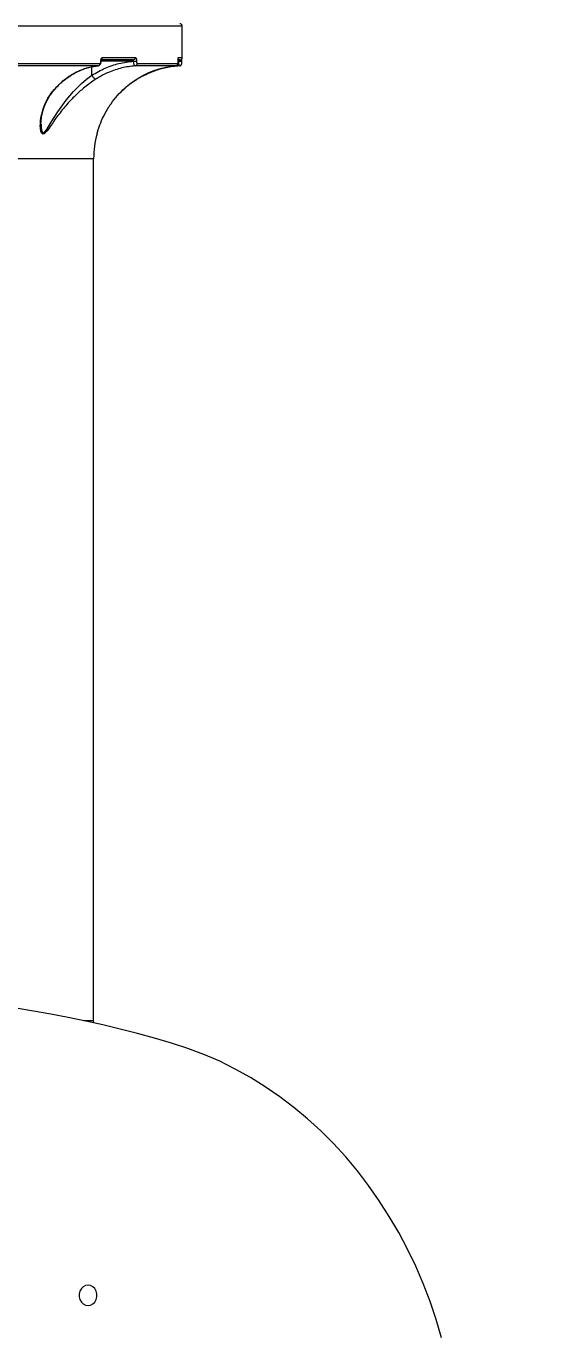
# Model space of a CAD drawing. Header units: millimetres. Extents: x -6796 to 9036, y -6828 to 5710.
# Drawn here: x -2331 to -2106, y -1875 to -1315 of the extents above; entities that cross this region are included whole.
import ezdxf

# ---------------------------------------------------------------- set-up
doc = ezdxf.new("R2010")
doc.units = ezdxf.units.MM
doc.layers.add('DIKOM_РАЗМЕР_ЗОНА', color=7, linetype='Continuous')
doc.layers.add('DIKOM_РАЗМЕР_ОБЪЕКТА', color=7, linetype='Continuous')
doc.styles.add('style1', font='arial.ttf', dxfattribs={"width": 0.8})
doc.dimstyles.new('1-50', dxfattribs={"dimtxt": 300, "dimasz": 200, "dimexe": 100, "dimexo": 0, "dimgap": 100, "dimtad": 1, "dimtxsty": 'style1', "dimcen": 200, "dimclrd": 7, "dimclre": 7, "dimclrt": 7, "dimadec": 1, "dimazin": 2, "dimtfac": 1, "dimtmove": 0, "dimatfit": 2, "dimfxl": 0, "dimlwd": 25, "dimlwe": 18, "dimarcsym": 0})

# ---------------------------------------------------------------- blocks, each defined once
blk = doc.blocks.new('*D11')
at = {"layer": 'Defpoints', "color": 0, "transparency": 16777216}
for p in [(-5295.52, 688.88), (5479.37, 352.85), (5479.37, -5858.19)]:
    blk.add_point(p, dxfattribs=at)
at = {"layer": 'DIKOM_РАЗМЕР_ОБЪЕКТА', "color": 7, "lineweight": 18, "transparency": 16777216}
for p, q in [((-5295.52, 688.88), (-5295.52, -5958.19)), ((5479.37, 352.85), (5479.37, -5958.19))]:
    blk.add_line(p, q, dxfattribs=at)
at = {"layer": 'DIKOM_РАЗМЕР_ОБЪЕКТА', "color": 7, "lineweight": 25, "transparency": 16777216}
blk.add_line((-5095.52, -5858.19), (5279.37, -5858.19), dxfattribs=at)
at = {"layer": 'DIKOM_РАЗМЕР_ОБЪЕКТА', "color": 7, "transparency": 16777216}
for points in [[(-5095.52, -5824.85), (-5095.52, -5891.52), (-5295.52, -5858.19)], [(5279.37, -5824.85), (5279.37, -5891.52), (5479.37, -5858.19)]]:
    blk.add_solid(points, dxfattribs=at)
at = {"layer": 'DIKOM_РАЗМЕР_ОБЪЕКТА', "color": 7, "transparency": 16777216, "insert": (180.34, -5605.01), "char_height": 300, "attachment_point": 5, "style": 'style1'}
blk.add_mtext('10800', dxfattribs=at)
blk = doc.blocks.new('*D14')
at = {"layer": 'Defpoints', "color": 0, "transparency": 16777216}
for p in [(-6795.52, 688.88), (6979.37, 688.88), (6979.37, -6727.83)]:
    blk.add_point(p, dxfattribs=at)
at = {"layer": 'DIKOM_РАЗМЕР_ЗОНА', "color": 7, "lineweight": 18, "transparency": 16777216}
for p, q in [((-6795.52, 688.88), (-6795.52, -6827.83)), ((6979.37, 688.88), (6979.37, -6827.83))]:
    blk.add_line(p, q, dxfattribs=at)
at = {"layer": 'DIKOM_РАЗМЕР_ЗОНА', "color": 7, "lineweight": 25, "transparency": 16777216}
blk.add_line((-6595.52, -6727.83), (6779.37, -6727.83), dxfattribs=at)
at = {"layer": 'DIKOM_РАЗМЕР_ЗОНА', "color": 7, "transparency": 16777216}
for points in [[(-6595.52, -6694.5), (-6595.52, -6761.17), (-6795.52, -6727.83)], [(6779.37, -6694.5), (6779.37, -6761.17), (6979.37, -6727.83)]]:
    blk.add_solid(points, dxfattribs=at)
at = {"layer": 'DIKOM_РАЗМЕР_ЗОНА', "color": 7, "transparency": 16777216, "insert": (26.03, -6474.56), "char_height": 300, "attachment_point": 5, "style": 'style1'}
blk.add_mtext('13800', dxfattribs=at)

msp = doc.modelspace()

# ---------------------------------------------------------------- linework, layer by layer
at = {"color": 7, "linetype": 'Continuous', "lineweight": 15}
for p, q in [((-2264.513, -1314.885), (-2683.511, -1314.885)), ((-2264.513, -1328.385), (-2264.513, -1314.885)), ((-2300.663, -1331.942), (-2346.948, -1331.942)), ((-2346.202, -1330.945), (-2299.814, -1330.945)), ((-2303.284, -1336), (-2303.284, -1332.37)), ((-2299.403, -1329.965), (-2299.403, -1329.885)), ((-2299.32, -1329.885), (-2299.403, -1329.885)), ((-2299.32, -1329.965), (-2299.403, -1329.965)), ((-2299.32, -1329.965), (-2299.32, -1329.885)), ((-2285.402, -1329.885), (-2299.32, -1329.885)), ((-2299.32, -1329.965), (-2299.32, -1329.965)), ((-2285.527, -1329.385), (-2299.154, -1329.385)), ((-2298.776, -1328.385), (-2284.575, -1328.385)), ((-2285.402, -1329.94), (-2285.402, -1329.885)), ((-2285.402, -1329.885), (-2284.118, -1329.885)), ((-2285.402, -1329.94), (-2284.118, -1329.94)), ((-2267.308, -1331.942), (-2284.7, -1331.942)), ((-2284.118, -1329.885), (-2284.118, -1329.94)), ((-2283.816, -1330.945), (-2266.386, -1330.945)), ((-2266.276, -1329.988), (-2266.276, -1329.885)), ((-2266.271, -1329.885), (-2266.276, -1329.885)), ((-2266.271, -1329.988), (-2266.276, -1329.988)), ((-2266.271, -1329.988), (-2266.271, -1329.885)), ((-2266.016, -1329.885), (-2266.268, -1329.885)), ((-2266.191, -1329.942), (-2266.016, -1329.918)), ((-2265.513, -1329.385), (-2266.116, -1329.385)), ((-2266.11, -1328.385), (-2264.513, -1328.385)), ((-2266.016, -1329.918), (-2266.016, -1329.885)), ((-2266.016, -1329.885), (-2264.681, -1329.885)), ((-2266.016, -1329.918), (-2264.681, -1329.918)), ((-2264.681, -1329.918), (-2264.681, -1329.885)), ((-2325.067, -1357.015), (-2325.069, -1357.439)), ((-2302.513, -1371.835), (-2622.666, -1371.835)), ((-2302.513, -1741.935), (-2302.513, -1371.835)), ((-2306.79, -1741.935), (-2302.513, -1741.935)), ((-2302.502, -1742.872), (-2302.513, -1741.935))]:
    msp.add_line(p, q, dxfattribs=at)
at = {"color": 7, "linetype": 'Continuous', "lineweight": 15, "flags": 128}
for points in [[(-2325.069, -1357.439), (-2325.073, -1358.545), (-2324.713, -1360.198), (-2324.312, -1360.675), (-2323.768, -1360.58), (-2323.76, -1360.575), (-2323.57, -1360.428), (-2322.593, -1359.218), (-2320.994, -1356.634), (-2317.903, -1351.7), (-2314.292, -1346.695), (-2311.151, -1343.034), (-2307.687, -1339.596), (-2305.515, -1337.725), (-2303.284, -1336.008), (-2303.282, -1336.007), (-2303.282, -1336.007)], [(-2153.185, -1878.171), (-2155.524, -1870.259), (-2158.161, -1862.474), (-2161.093, -1854.83), (-2164.313, -1847.342), (-2167.816, -1840.026), (-2171.594, -1832.894), (-2175.639, -1825.961), (-2179.945, -1819.24), (-2184.503, -1812.745), (-2189.304, -1806.487), (-2194.338, -1800.479), (-2199.597, -1794.733), (-2205.069, -1789.259), (-2210.745, -1784.069), (-2216.613, -1779.172), (-2222.662, -1774.578), (-2228.88, -1770.295), (-2235.254, -1766.333), (-2241.774, -1762.698), (-2248.426, -1759.397), (-2255.198, -1756.438), (-2262.075, -1753.826), (-2269.045, -1751.566)], [(-2304.906, -1864.285), (-2303.832, -1864.107), (-2302.845, -1863.587), (-2302.026, -1862.766), (-2301.439, -1861.713), (-2301.134, -1860.511), (-2301.134, -1859.259), (-2301.439, -1858.057), (-2302.026, -1857.004), (-2302.845, -1856.184), (-2303.832, -1855.663), (-2304.906, -1855.485), (-2305.979, -1855.663), (-2306.966, -1856.184), (-2307.785, -1857.004), (-2308.372, -1858.057), (-2308.677, -1859.259), (-2308.677, -1860.511), (-2308.372, -1861.713), (-2307.785, -1862.766), (-2306.966, -1863.587), (-2305.979, -1864.107), (-2304.906, -1864.285)]]:
    msp.add_lwpolyline(points, dxfattribs=at)
at = {"color": 7, "linetype": 'Continuous', "lineweight": 15}
for centre, radius, start, end in [((-2265.513, -1314.885), 1, 0, 90), ((-2300.781, -1330.981), 0.968, 277.03736, 2.14694), ((-2299.806, -1328.396), 1.03, 307.75015, 0.59921), ((-2285.552, -1328.408), 0.977, 271.45227, 1.35983), ((-2284.797, -1330.965), 0.982, 275.70018, 1.18937), ((-2267.384, -1330.947), 0.998, 274.33339, 0.11826), ((-2267.113, -1328.385), 1.003, 333.22775, 0.01177), ((-2265.513, -1328.385), 1, 270, 0), ((-2262.513, -1371.835), 40, 164.5152, 180), ((-2409.296, -2221.351), 490.274, 73.37737, 101.78905), ((-2313.667, -1859.885), 5.072, 351.14106, 8.85894)]:
    msp.add_arc(centre, radius, start, end, dxfattribs=at)
for points, knots in [([(-2319.545, -1342.253), (-2318.289, -1340.93), (-2315.747, -1338.253), (-2311.87, -1335.593), (-2308.105, -1333.719), (-2304.527, -1332.482), (-2301.957, -1332.123), (-2300.663, -1331.942)], [0, 0, 0, 0, 0.2308645, 0.4671784, 0.6265716, 0.8119908, 1, 1, 1, 1]), ([(-2307.672, -1333.662), (-2307.631, -1333.643), (-2306.726, -1333.227), (-2304.892, -1332.697), (-2302.576, -1332.133), (-2301.141, -1332.016), (-2300.618, -1331.973)], [0, 0, 0, 0, 0.0178217, 0.398343, 0.7808016, 1, 1, 1, 1]), ([(-2303.284, -1336), (-2301.396, -1334.907), (-2297.701, -1332.77), (-2291.638, -1330.726), (-2287.498, -1330.204), (-2285.402, -1329.94)], [0, 0, 0, 0, 0.3403193, 0.6660548, 1, 1, 1, 1]), ([(-2284.7, -1331.942), (-2286.632, -1332.184), (-2290.545, -1332.674), (-2295.513, -1334.403), (-2299.188, -1336.191), (-2300.956, -1337.29), (-2301.632, -1337.71)], [0, 0, 0, 0, 0.3247101, 0.6574848, 0.8690058, 1, 1, 1, 1]), ([(-2300.62, -1331.92), (-2300.504, -1331.907), (-2300.25, -1331.878), (-2299.918, -1331.652), (-2299.637, -1331.325), (-2299.426, -1330.854), (-2299.313, -1330.368), (-2299.332, -1330.044), (-2299.336, -1329.965)], [0, 0, 0, 0, 0.1328472, 0.2914553, 0.4528946, 0.6479059, 0.9136648, 1, 1, 1, 1]), ([(-2299.814, -1330.945), (-2299.766, -1330.934), (-2299.669, -1330.911), (-2299.542, -1330.729), (-2299.45, -1330.464), (-2299.407, -1330.192), (-2299.404, -1330.023), (-2299.403, -1329.965)], [0, 0, 0, 0, 0.2287797, 0.4578034, 0.6784916, 0.8883222, 1, 1, 1, 1]), ([(-2299.403, -1329.885), (-2299.401, -1329.798), (-2299.395, -1329.541), (-2299.33, -1329.124), (-2299.188, -1328.717), (-2298.995, -1328.438), (-2298.849, -1328.403), (-2298.776, -1328.385)], [0, 0, 0, 0, 0.1083596, 0.3204295, 0.543064, 0.7715636, 1, 1, 1, 1]), ([(-2299.316, -1329.885), (-2299.316, -1329.826), (-2299.317, -1329.67), (-2299.284, -1329.448), (-2299.24, -1329.273), (-2299.199, -1329.176), (-2299.198, -1329.176), (-2299.197, -1329.175)], [0, 0, 0, 0, 0.1629537, 0.4284189, 0.6545015, 0.8457798, 1, 1, 1, 1]), ([(-2295.055, -1348.228), (-2294.141, -1347.022), (-2292.3, -1344.595), (-2289.221, -1341.546), (-2285.976, -1338.904), (-2282.593, -1336.705), (-2279.031, -1334.881), (-2275.329, -1333.47), (-2271.404, -1332.413), (-2268.711, -1332.104), (-2267.308, -1331.942)], [0, 0, 0, 0, 0.1236848, 0.2488933, 0.3689557, 0.4907466, 0.6125451, 0.7380546, 0.8635703, 1, 1, 1, 1]), ([(-2285.402, -1329.885), (-2285.403, -1329.848), (-2285.404, -1329.755), (-2285.418, -1329.615), (-2285.447, -1329.488), (-2285.484, -1329.402), (-2285.513, -1329.391), (-2285.527, -1329.385)], [0, 0, 0, 0, 0.140858, 0.3551518, 0.5700998, 0.7849679, 1, 1, 1, 1]), ([(-2284.7, -1331.942), (-2284.772, -1331.92), (-2284.915, -1331.877), (-2285.117, -1331.533), (-2285.278, -1331.026), (-2285.374, -1330.463), (-2285.394, -1330.089), (-2285.402, -1329.94)], [0, 0, 0, 0, 0.2142715, 0.4283605, 0.6427552, 0.8576224, 1, 1, 1, 1]), ([(-2284.575, -1328.385), (-2284.523, -1328.402), (-2284.42, -1328.435), (-2284.283, -1328.694), (-2284.18, -1329.074), (-2284.126, -1329.496), (-2284.12, -1329.775), (-2284.118, -1329.885)], [0, 0, 0, 0, 0.2150427, 0.4299845, 0.6447165, 0.8591892, 1, 1, 1, 1]), ([(-2284.118, -1329.94), (-2284.116, -1330.015), (-2284.113, -1330.202), (-2284.076, -1330.485), (-2284.007, -1330.739), (-2283.917, -1330.912), (-2283.85, -1330.934), (-2283.816, -1330.945)], [0, 0, 0, 0, 0.142283, 0.3570432, 0.571521, 0.7856793, 1, 1, 1, 1]), ([(-2265.641, -1331.942), (-2267.565, -1332.161), (-2271.338, -1332.59), (-2275.348, -1333.777), (-2277.427, -1334.574), (-2277.758, -1334.701)], [0, 0, 0, 0, 0.4665297, 0.9150039, 1, 1, 1, 1]), ([(-2267.301, -1331.942), (-2267.301, -1331.942), (-2267.179, -1331.959), (-2266.959, -1331.863), (-2266.704, -1331.704), (-2266.535, -1331.508), (-2266.43, -1331.314), (-2266.364, -1331.118), (-2266.318, -1330.882), (-2266.286, -1330.567), (-2266.271, -1330.207), (-2266.273, -1330.014), (-2266.273, -1329.951)], [0, 0, 0, 0, 0.0005991, 0.1306802, 0.2350037, 0.3260969, 0.4090638, 0.4910087, 0.6065253, 0.7971307, 0.9340331, 1, 1, 1, 1]), ([(-2266.386, -1330.945), (-2266.37, -1330.929), (-2266.341, -1330.901), (-2266.307, -1330.696), (-2266.286, -1330.439), (-2266.277, -1330.189), (-2266.276, -1330.035), (-2266.276, -1329.988)], [0, 0, 0, 0, 0.3025611, 0.5346992, 0.725422, 0.9170237, 1, 1, 1, 1]), ([(-2266.276, -1329.885), (-2266.275, -1329.815), (-2266.274, -1329.573), (-2266.259, -1329.178), (-2266.224, -1328.769), (-2266.173, -1328.453), (-2266.132, -1328.409), (-2266.11, -1328.385)], [0, 0, 0, 0, 0.0796661, 0.275733, 0.4707614, 0.7105387, 1, 1, 1, 1]), ([(-2266.27, -1329.795), (-2266.269, -1329.729), (-2266.269, -1329.531), (-2266.254, -1329.224), (-2266.232, -1328.939), (-2266.206, -1328.776), (-2266.204, -1328.764), (-2266.203, -1328.76)], [0, 0, 0, 0, 0.1213307, 0.3603558, 0.619453, 0.871708, 1, 1, 1, 1]), ([(-2266.016, -1329.885), (-2266.014, -1329.842), (-2266.011, -1329.788), (-2265.987, -1329.684), (-2265.942, -1329.574), (-2265.854, -1329.465), (-2265.749, -1329.397), (-2265.675, -1329.389), (-2265.639, -1329.385)], [0, 0, 0, 0, 0.1272012, 0.1627713, 0.3403975, 0.5453836, 0.7831393, 1, 1, 1, 1]), ([(-2265.641, -1331.942), (-2265.672, -1331.928), (-2265.738, -1331.898), (-2265.838, -1331.606), (-2265.924, -1331.145), (-2265.989, -1330.564), (-2266.007, -1330.134), (-2266.016, -1329.918)], [0, 0, 0, 0, 0.184786, 0.3988425, 0.6013128, 0.7990664, 1, 1, 1, 1]), ([(-2265.632, -1331.939), (-2265.627, -1331.939), (-2265.505, -1331.951), (-2265.292, -1331.863), (-2265.049, -1331.709), (-2264.89, -1331.526), (-2264.794, -1331.353), (-2264.744, -1331.205), (-2264.722, -1331.099), (-2264.71, -1331.014), (-2264.698, -1330.876), (-2264.689, -1330.648), (-2264.682, -1330.27), (-2264.682, -1330.027), (-2264.682, -1329.918)], [0, 0, 0, 0, 0.0055749, 0.125529, 0.2215435, 0.3025403, 0.3710318, 0.4265972, 0.4668838, 0.5036417, 0.5647355, 0.7523803, 0.8880479, 1, 1, 1, 1]), ([(-2265.632, -1331.939), (-2265.627, -1331.939), (-2265.505, -1331.951), (-2265.292, -1331.863), (-2265.049, -1331.709), (-2264.89, -1331.526), (-2264.794, -1331.353), (-2264.744, -1331.205), (-2264.722, -1331.099), (-2264.71, -1331.014), (-2264.698, -1330.876), (-2264.689, -1330.648), (-2264.682, -1330.27), (-2264.682, -1330.027), (-2264.682, -1329.918)], [0, 0, 0, 0, 0.0055749, 0.125529, 0.2215435, 0.3025403, 0.3710318, 0.4265972, 0.4668838, 0.5036417, 0.5647355, 0.7523803, 0.8880479, 1, 1, 1, 1]), ([(-2264.681, -1329.885), (-2264.681, -1329.872), (-2264.682, -1329.693), (-2264.678, -1329.35), (-2264.674, -1329.011), (-2264.67, -1328.9), (-2264.669, -1328.885)], [0, 0, 0, 0, 0.0351319, 0.4770597, 0.9268919, 1, 1, 1, 1]), ([(-2301.632, -1337.71), (-2302.428, -1338.243), (-2304.02, -1339.308), (-2306.892, -1341.518), (-2310.12, -1344.367), (-2313.878, -1348.241), (-2317.468, -1352.693), (-2320.357, -1356.8), (-2322.306, -1359.664), (-2323.303, -1360.8), (-2323.942, -1361.226), (-2324.43, -1361.308), (-2325, -1360.689), (-2325.412, -1358.919), (-2325.431, -1356.095), (-2324.834, -1352.273), (-2323.447, -1348.102), (-2321.487, -1344.612), (-2319.954, -1342.749), (-2319.545, -1342.253)], [0, 0, 0, 0, 0.0444648, 0.0889591, 0.1635216, 0.2382098, 0.3367411, 0.4351977, 0.4934933, 0.5320773, 0.5401523, 0.5665038, 0.5926847, 0.6382185, 0.7083408, 0.7787108, 0.8724534, 0.9660344, 1, 1, 1, 1]), ([(-2319.28, -1342.097), (-2318.618, -1341.372), (-2317.256, -1339.883), (-2315.023, -1337.936), (-2312.637, -1336.201), (-2310.182, -1334.744), (-2308.495, -1334.017), (-2307.672, -1333.662)], [0, 0, 0, 0, 0.1918661, 0.3941138, 0.5981987, 0.8039109, 1, 1, 1, 1]), ([(-2303.282, -1336.007), (-2303.282, -1336.005), (-2303.283, -1336.003), (-2303.284, -1336.001), (-2303.284, -1336)], [0, 0, 0, 0, 0.6010186, 1, 1, 1, 1]), ([(-2301.632, -1337.71), (-2301.645, -1337.71), (-2301.697, -1337.709), (-2301.847, -1337.665), (-2302.129, -1337.48), (-2302.519, -1337.092), (-2302.927, -1336.582), (-2303.164, -1336.198), (-2303.282, -1336.007)], [0, 0, 0, 0, 0.0380988, 0.1491997, 0.3619232, 0.5746177, 0.787297, 1, 1, 1, 1]), ([(-2277.758, -1334.701), (-2278.354, -1334.945), (-2279.805, -1335.54), (-2282.127, -1336.701), (-2284.949, -1338.373), (-2287.789, -1340.404), (-2289.562, -1342.054), (-2290.393, -1342.827)], [0, 0, 0, 0, 0.1309423, 0.3191984, 0.5075687, 0.7693918, 1, 1, 1, 1]), ([(-2277.758, -1334.701), (-2277.767, -1334.704), (-2277.835, -1334.731), (-2277.939, -1334.735), (-2278.061, -1334.627), (-2278.091, -1334.6)], [0, 0, 0, 0, 0.096003, 0.7750266, 1, 1, 1, 1]), ([(-2325.129, -1357.44), (-2325.131, -1357.086), (-2325.135, -1356.161), (-2324.969, -1354.436), (-2324.56, -1352.248), (-2323.841, -1349.816), (-2322.865, -1347.458), (-2321.64, -1345.274), (-2320.457, -1343.528), (-2319.574, -1342.525), (-2319.24, -1342.145)], [0, 0, 0, 0, 0.0739337, 0.1933041, 0.3371203, 0.4891171, 0.6477626, 0.7869342, 0.9193977, 1, 1, 1, 1]), ([(-2319.545, -1342.253), (-2319.504, -1342.239), (-2319.4, -1342.203), (-2319.332, -1342.131), (-2319.29, -1342.087)], [0, 0, 0, 0, 0.3936764, 1, 1, 1, 1]), ([(-2301.064, -1361.164), (-2301.067, -1361.175), (-2301.075, -1361.206), (-2300.848, -1360.35), (-2300.442, -1359.008), (-2299.644, -1356.679), (-2298.282, -1353.512), (-2296.561, -1350.413), (-2295.364, -1348.676), (-2295.055, -1348.228)], [0, 0, 0, 0, 0.0622946, 0.1625024, 0.2815747, 0.4011622, 0.6561128, 0.9112552, 1, 1, 1, 1])]:
    msp.add_open_spline(points, degree=3, knots=knots, dxfattribs=at)

# ---------------------------------------------------------------- dimensions: what is measured, and where the dimension line sits
at = {"layer": 'DIKOM_РАЗМЕР_ЗОНА', "color": 3}
dim = msp.add_linear_dim(base=(6979.369, -6727.833), p1=(-6795.523, 688.881), p2=(6979.369, 688.881), text='13800', dimstyle='1-50', dxfattribs=at)
dim.commit()
dim.dimension.update_dxf_attribs({"geometry": '*D14', "text_midpoint": (26.027, -6727.833), "dimtype": 160})
at = {"layer": 'DIKOM_РАЗМЕР_ОБЪЕКТА', "color": 3}
dim = msp.add_linear_dim(base=(5479.369, -5858.185), p1=(-5295.523, 688.88), p2=(5479.369, 352.849), text='10800', dimstyle='1-50', dxfattribs=at)
dim.commit()
dim.dimension.update_dxf_attribs({"geometry": '*D11', "text_midpoint": (180.342, -5858.185), "dimtype": 160})

doc.saveas('drawing.dxf')
